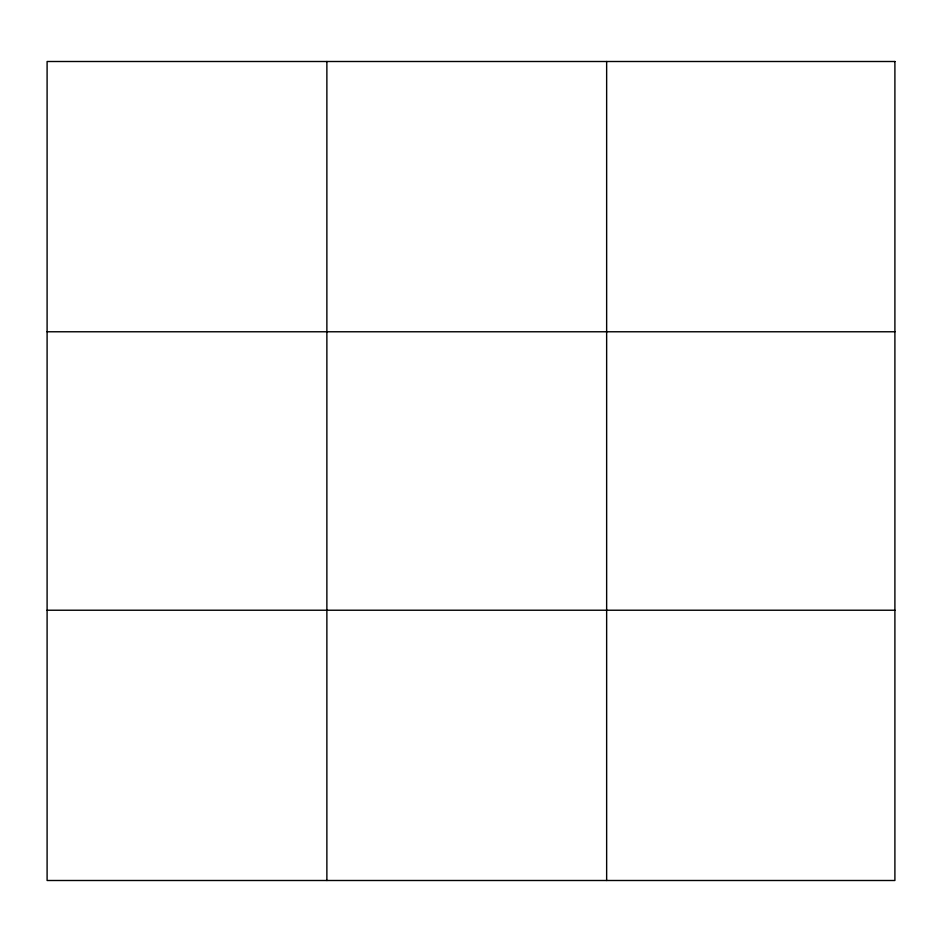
<?xml version="1.0" encoding="UTF-8"?>
<svg xmlns="http://www.w3.org/2000/svg" width="942" height="942" viewBox="0 0 942 942"><rect width="100%" height="100%" fill="white"/><g stroke="black" fill="none" stroke-linecap="round" stroke-linejoin="round"><path stroke-width="1.41" d="M326.874 880.499L326.874 61.501M606.648 880.499L606.648 61.501M47.1 331.772L894.9 331.772M47.1 610.228L894.9 610.228M894.9 61.501L894.9 880.499L47.1 880.499L47.1 61.501L894.9 61.501"/></g></svg>
